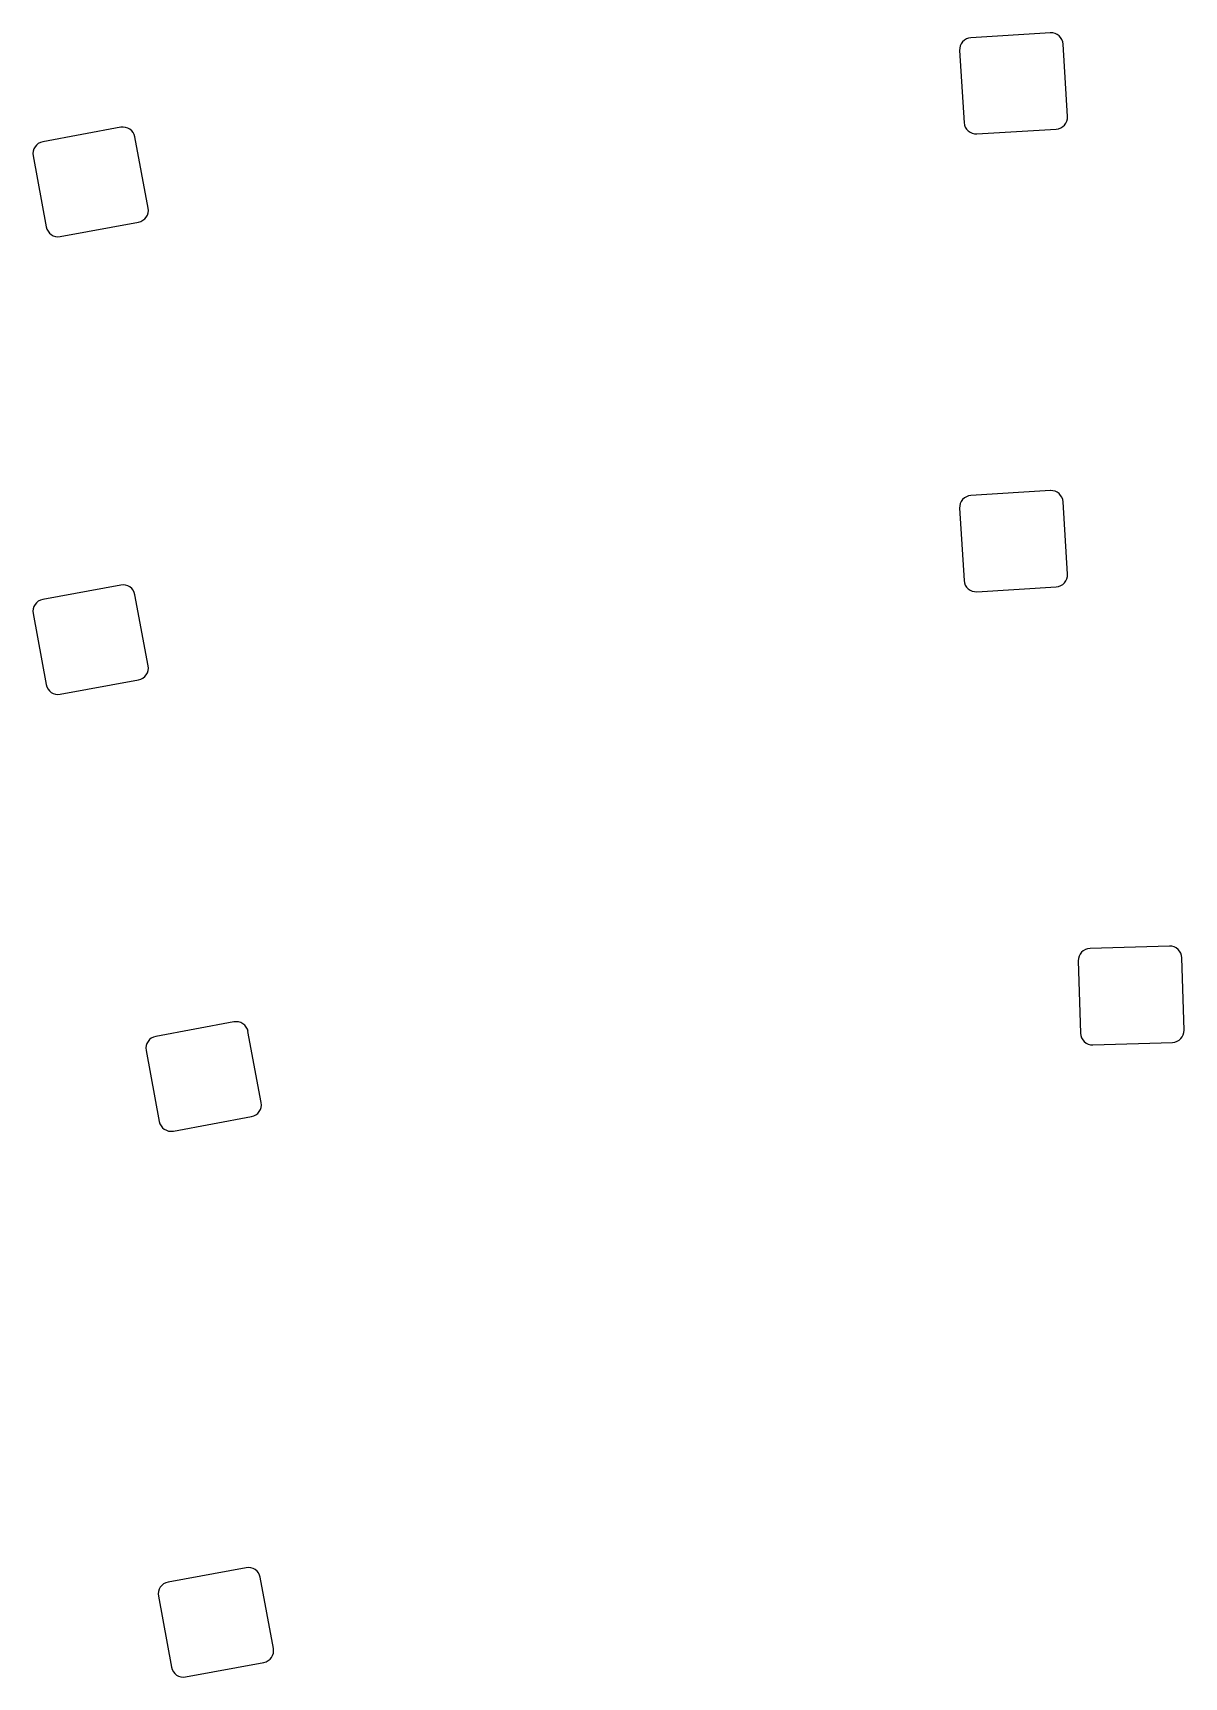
# Model space of a CAD drawing. Header units: millimetres. Extents: x 138 to 185.7, y -71.4 to -3.2.
import ezdxf

# ---------------------------------------------------------------- set-up
doc = ezdxf.new("R2010")
doc.units = ezdxf.units.MM

msp = doc.modelspace()

# ---------------------------------------------------------------- linework, layer by layer
for p, q in [((180.182, -3.186), (176.888, -3.388)), ((176.419, -3.917), (176.602, -6.912)), ((180.894, -6.649), (180.711, -3.655)), ((141.613, -7.104), (138.369, -7.705)), ((142.743, -10.454), (142.196, -7.504)), ((177.132, -7.38), (180.426, -7.179)), ((137.968, -8.288), (138.515, -11.238)), ((139.098, -11.638), (142.342, -11.037)), ((180.182, -22.186), (176.888, -22.388)), ((176.419, -22.917), (176.602, -25.912)), ((180.894, -25.649), (180.711, -22.655)), ((141.613, -26.104), (138.369, -26.705)), ((142.743, -29.454), (142.196, -26.504)), ((177.132, -26.38), (180.426, -26.179)), ((137.968, -27.288), (138.515, -30.238)), ((139.098, -30.638), (142.342, -30.037)), ((185.126, -41.09), (181.828, -41.191)), ((185.733, -44.573), (185.641, -41.575)), ((181.343, -41.706), (181.435, -44.704)), ((146.304, -44.236), (143.059, -44.837)), ((147.433, -47.586), (146.886, -44.636)), ((142.658, -45.42), (143.205, -48.37)), ((181.95, -45.189), (185.248, -45.088)), ((143.788, -48.77), (147.033, -48.169)), ((146.813, -66.889), (143.568, -67.49)), ((147.943, -70.239), (147.396, -67.29)), ((143.168, -68.073), (143.715, -71.023)), ((144.297, -71.423), (147.542, -70.822))]:
    msp.add_line(p, q)
for centre, start, end in [((176.918, -3.887), 93.5, 183.5), ((180.212, -3.685), 3.5, 93.5), ((180.395, -6.68), 273.5, 3.5), ((141.705, -7.595), 10.5, 100.5), ((177.102, -6.881), 183.5, 273.5), ((138.46, -8.197), 100.5, 190.5), ((142.251, -10.545), 280.5, 10.5), ((139.007, -11.146), 190.5, 280.5), ((176.918, -22.887), 93.5, 183.5), ((180.212, -22.685), 3.5, 93.5), ((177.102, -25.881), 183.5, 273.5), ((180.395, -25.68), 273.5, 3.5), ((141.705, -26.595), 10.5, 100.5), ((138.46, -27.197), 100.5, 190.5), ((142.251, -29.545), 280.5, 10.5), ((139.007, -30.146), 190.5, 280.5), ((181.843, -41.691), 91.75, 181.75), ((185.141, -41.59), 1.75, 91.75), ((146.395, -44.727), 10.5, 100.5), ((143.15, -45.329), 100.5, 190.5), ((181.934, -44.689), 181.75, 271.75), ((185.233, -44.588), 271.75, 1.75), ((146.942, -47.677), 280.5, 10.5), ((143.697, -48.278), 190.5, 280.5), ((146.904, -67.381), 10.5, 100.5), ((143.659, -67.982), 100.5, 190.5), ((147.451, -70.33), 280.5, 10.5), ((144.206, -70.932), 190.5, 280.5)]:
    msp.add_arc(centre, 0.5, start, end)

doc.saveas('drawing.dxf')
